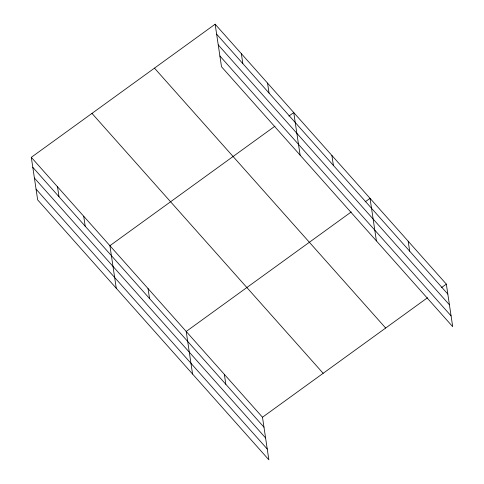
<?xml version="1.0" encoding="UTF-8"?>
<svg xmlns="http://www.w3.org/2000/svg" width="484" height="484" viewBox="0 0 484 484"><rect width="100%" height="100%" fill="white"/><g stroke="black" fill="none" stroke-linecap="round" stroke-linejoin="round"><path stroke-width="0.73" d="M31.303 157.33L262.491 417.238L268.856 459.8L37.667 199.892L31.303 157.33L215.144 24.2L446.333 284.108L452.697 326.67L221.509 66.762L215.144 24.2M274.942 126.185L109.91 245.697L116.269 288.258M288.894 116.081L293.752 112.566L300.11 155.134M351.233 211.956L186.201 331.467L192.559 374.029M365.19 201.852L370.042 198.337L376.401 240.899M262.491 417.238L427.529 297.727M441.481 287.623L446.333 284.108M216.632 34.152L447.821 294.06M218.242 44.915L449.43 304.823M219.899 55.999L451.088 315.907M154.481 68.135L385.663 328.043M91.972 113.395L323.161 373.303M32.791 167.282L263.98 427.19M34.4 178.039L265.589 437.947M36.058 189.129L267.247 449.037M408.187 241.226L409.676 251.172M331.897 155.455L333.385 165.407M267.549 83.115L269.037 93.067M241.347 53.657L242.835 63.61M224.346 374.35L225.834 384.302M148.056 288.585L149.544 298.531M83.708 216.239L85.196 226.191M57.505 186.788L58.994 196.734"/></g></svg>
